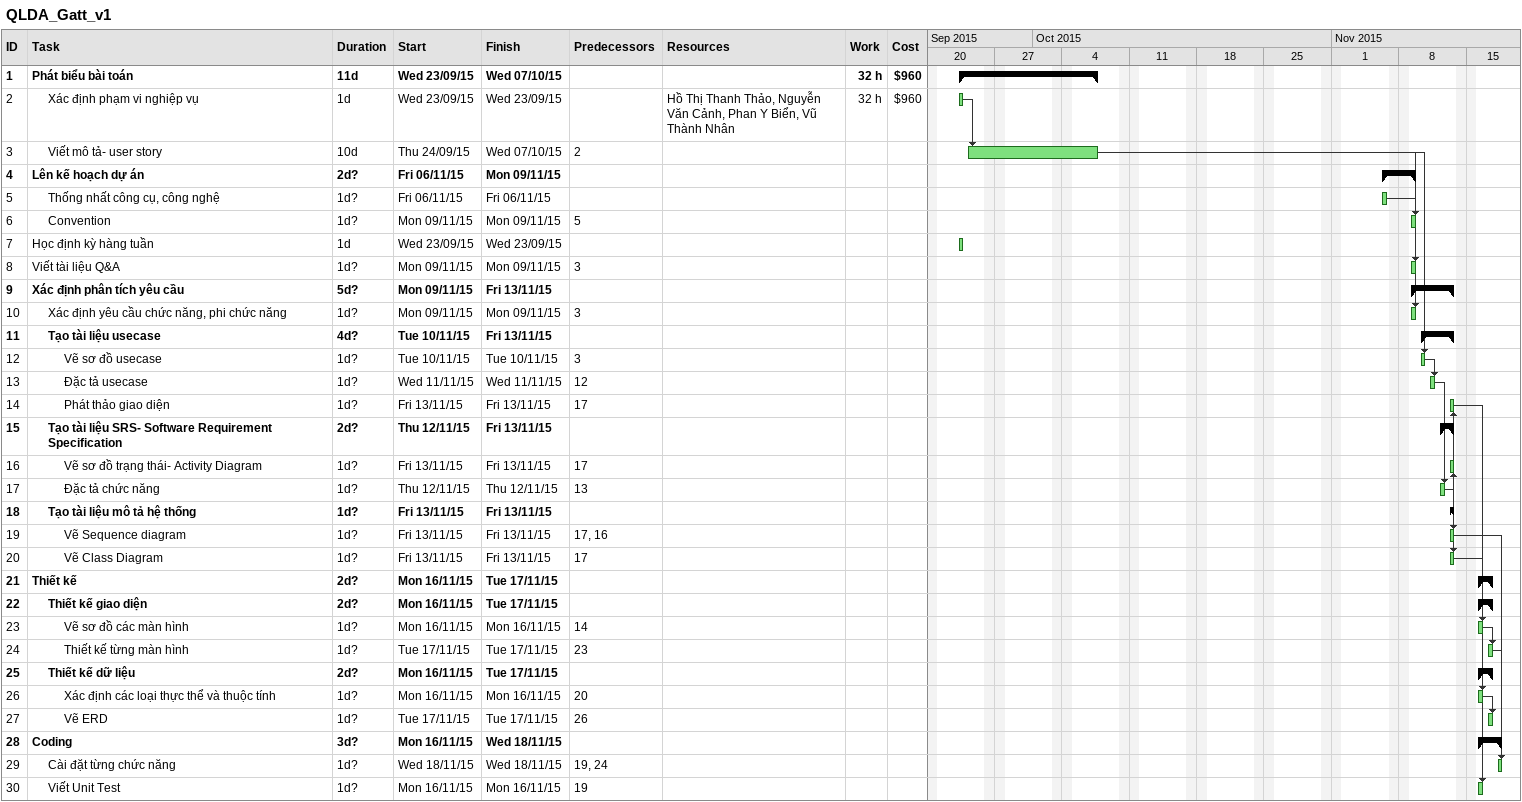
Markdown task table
QLDA_Gatt_v1

| ID | Level | Task | Duration | Start | Finish | Predecessors | Resources | Work (h) | Cost ($) |
|---|---|---|---|---|---|---|---|---|---|
| 1 | 1 | **Phát biểu bài toán** | 11d | 2015-09-23 | 2015-10-07 |  |  | 32 | 960 |
| 2 | 2 | Xác định phạm vi nghiệp vụ | 1d | 2015-09-23 | 2015-09-23 |  | Hồ Thị Thanh Thảo, Nguyễn Văn Cảnh, Phan Y Biển, Vũ Thành Nhân | 32 | 960 |
| 3 | 2 | Viết mô tả- user story | 10d | 2015-09-24 | 2015-10-07 | 2 |  |  |  |
| 4 | 1 | **Lên kế hoạch dự án** | 2d? | 2015-11-06 | 2015-11-09 |  |  |  |  |
| 5 | 2 | Thống nhất công cụ, công nghệ | 1d? | 2015-11-06 | 2015-11-06 |  |  |  |  |
| 6 | 2 | Convention | 1d? | 2015-11-09 | 2015-11-09 | 5 |  |  |  |
| 7 | 1 | Học định kỳ hàng tuần | 1d | 2015-09-23 | 2015-09-23 |  |  |  |  |
| 8 | 1 | Viết tài liệu Q&A | 1d? | 2015-11-09 | 2015-11-09 | 3 |  |  |  |
| 9 | 1 | **Xác định phân tích yêu cầu** | 5d? | 2015-11-09 | 2015-11-13 |  |  |  |  |
| 10 | 2 | Xác định yêu cầu chức năng, phi chức năng | 1d? | 2015-11-09 | 2015-11-09 | 3 |  |  |  |
| 11 | 2 | **Tạo tài liệu usecase** | 4d? | 2015-11-10 | 2015-11-13 |  |  |  |  |
| 12 | 3 | Vẽ sơ đồ usecase | 1d? | 2015-11-10 | 2015-11-10 | 3 |  |  |  |
| 13 | 3 | Đặc tả usecase | 1d? | 2015-11-11 | 2015-11-11 | 12 |  |  |  |
| 14 | 3 | Phát thảo giao diện | 1d? | 2015-11-13 | 2015-11-13 | 17 |  |  |  |
| 15 | 2 | **Tạo tài liệu SRS- Software Requirement Specification** | 2d? | 2015-11-12 | 2015-11-13 |  |  |  |  |
| 16 | 3 | Vẽ sơ đồ trạng thái- Activity Diagram | 1d? | 2015-11-13 | 2015-11-13 | 17 |  |  |  |
| 17 | 3 | Đặc tả chức năng | 1d? | 2015-11-12 | 2015-11-12 | 13 |  |  |  |
| 18 | 2 | **Tạo tài liệu mô tả hệ thống** | 1d? | 2015-11-13 | 2015-11-13 |  |  |  |  |
| 19 | 3 | Vẽ Sequence diagram | 1d? | 2015-11-13 | 2015-11-13 | 17, 16 |  |  |  |
| 20 | 3 | Vẽ Class Diagram | 1d? | 2015-11-13 | 2015-11-13 | 17 |  |  |  |
| 21 | 1 | **Thiết kế** | 2d? | 2015-11-16 | 2015-11-17 |  |  |  |  |
| 22 | 2 | **Thiết kế giao diện** | 2d? | 2015-11-16 | 2015-11-17 |  |  |  |  |
| 23 | 3 | Vẽ sơ đồ các màn hình | 1d? | 2015-11-16 | 2015-11-16 | 14 |  |  |  |
| 24 | 3 | Thiết kế từng màn hình | 1d? | 2015-11-17 | 2015-11-17 | 23 |  |  |  |
| 25 | 2 | **Thiết kế dữ liệu** | 2d? | 2015-11-16 | 2015-11-17 |  |  |  |  |
| 26 | 3 | Xác định các loại thực thể và thuộc tính | 1d? | 2015-11-16 | 2015-11-16 | 20 |  |  |  |
| 27 | 3 | Vẽ ERD | 1d? | 2015-11-17 | 2015-11-17 | 26 |  |  |  |
| 28 | 1 | **Coding** | 3d? | 2015-11-16 | 2015-11-18 |  |  |  |  |
| 29 | 2 | Cài đặt từng chức năng | 1d? | 2015-11-18 | 2015-11-18 | 19, 24 |  |  |  |
| 30 | 2 | Viết Unit Test | 1d? | 2015-11-16 | 2015-11-16 | 19 |  |  |  |
